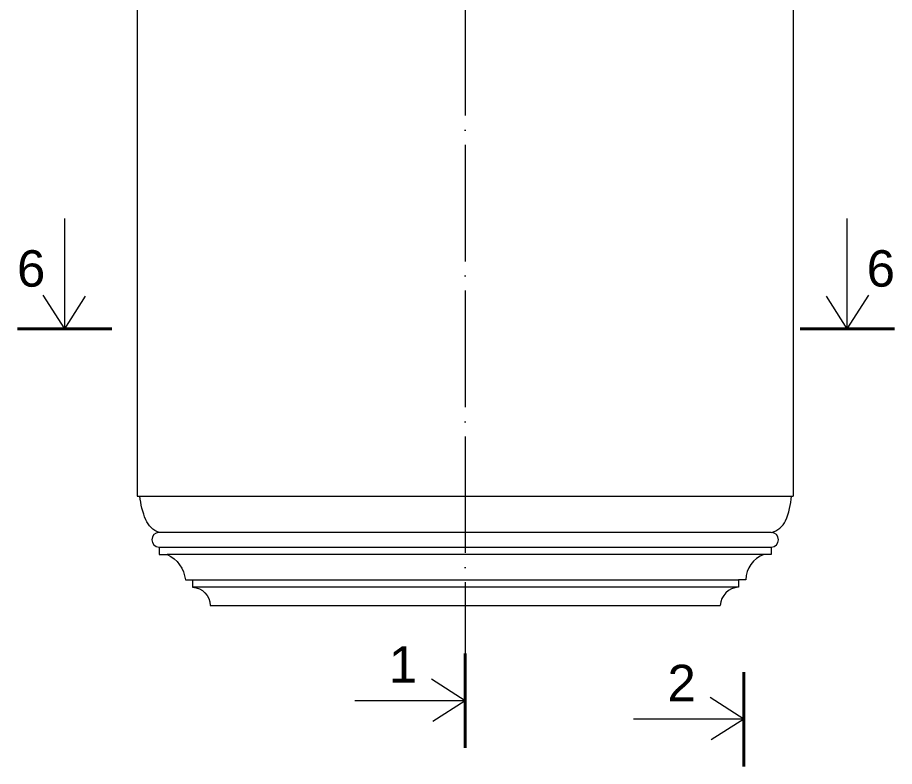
# Model space of a CAD drawing. Header units: millimetres. Extents: x 542654 to 551203, y 315718 to 321804.
# Drawn here: x 542807 to 543709, y 318864 to 319635 of the extents above; entities that cross this region are included whole.
import ezdxf

# ---------------------------------------------------------------- set-up
doc = ezdxf.new("R2010")
doc.units = ezdxf.units.MM
doc.linetypes.add('ACAD_ISO04W100', pattern=[30, 24, -3, 0, -3])
doc.layers.add('cad-block.com', color=250, linetype='Continuous')
doc.styles.get("Standard").update_dxf_attribs({"font": 'arial.ttf'})

msp = doc.modelspace()

# ---------------------------------------------------------------- linework, layer by layer
at = {"layer": 'cad-block.com', "color": 18, "linetype": 'ACAD_ISO04W100', "lineweight": 15, "ltscale": 5, "true_color": 0x000000}
msp.add_lwpolyline([(543267.27, 320405.02), (543267.27, 318905.59)], dxfattribs=at)
at = {"layer": 'cad-block.com', "color": 18, "lineweight": 15, "true_color": 0x000000}
for points in [[(542929.77, 319784.06), (542929.77, 319142.81)], [(543604.77, 319784.06), (543604.77, 319142.81)], [(542855.12, 319315), (542855.12, 319428.55)], [(543660.54, 319315), (543660.54, 319428.55)], [(542855.12, 319315), (542832.81, 319349.64)], [(543660.54, 319315), (543682.86, 319349.64)], [(542855.12, 319315), (542876.38, 319348.45)], [(543660.54, 319315), (543639.28, 319348.45)], [(542929.77, 319142.81), (543604.77, 319142.81)], [(542929.77, 319142.81), (543604.77, 319142.81)], [(543582.27, 319105.31), (542952.27, 319105.31)], [(542952.27, 319090.31), (542952.27, 319082.81), (542960.52, 319082.81)], [(542952.27, 319090.31), (543582.27, 319090.31)], [(543582.27, 319090.31), (543582.27, 319082.81), (543574.02, 319082.81)], [(543574.02, 319082.81), (542960.52, 319082.81)], [(542979.27, 319056.56), (542986.77, 319056.56)], [(542986.77, 319056.56), (542986.77, 319049.06)], [(542986.77, 319056.56), (543548.52, 319056.56)], [(543556.02, 319056.56), (543548.52, 319056.56)], [(543548.52, 319056.56), (543548.52, 319049.06)], [(543548.52, 319049.06), (542986.77, 319049.06)], [(543004.77, 319030.31), (543529.77, 319030.31)], [(543267.27, 318932.05), (543232.63, 318954.36)], [(543554, 318913.03), (543519.36, 318935.34)], [(543267.27, 318932.05), (543153.72, 318932.05)], [(543267.27, 318932.05), (543233.82, 318910.79)], [(543554, 318913.03), (543440.45, 318913.03)], [(543554, 318913.03), (543520.55, 318891.77)]]:
    msp.add_lwpolyline(points, dxfattribs=at)
at = {"layer": 'cad-block.com', "color": 18, "lineweight": 40, "true_color": 0x000000}
for points in [[(542806.54, 319315), (542903.69, 319315)], [(543709.12, 319315), (543611.97, 319315)], [(543267.27, 318980.62), (543267.27, 318883.47)], [(543554, 318961.6), (543554, 318864.45)]]:
    msp.add_lwpolyline(points, dxfattribs=at)
at = {"layer": 'cad-block.com', "color": 18, "lineweight": 15, "true_color": 0x000000}
for points in [[(542952.27, 319105.31, -0.197212), (542938.49, 319118.29, -0.063892), (542932.34, 319142.81, -1.127878)], [(543582.27, 319105.31, 0.2239), (543597.12, 319117.48, 0.077979), (543603.28, 319142.81, 1.127878)], [(542960.52, 319082.81, -0.264667), (542979.27, 319056.56, -2.815231)], [(543574.77, 319082.81, 0.302777), (543556.02, 319056.56, 2.815231)], [(542986.77, 319049.06, -0.393855), (543004.77, 319030.31, -3.819581)], [(543548.52, 319049.06, 0.373356), (543529.77, 319030.31, 3.819581)]]:
    msp.add_lwpolyline(points, format="xyb", dxfattribs=at)
for centre, start, end in [((542952.27, 319097.81), 90, 270), ((543582.27, 319097.81), 270, 90)]:
    msp.add_arc(centre, 7.5, start, end, dxfattribs=at)

# ---------------------------------------------------------------- texts
at = {"layer": 'cad-block.com', "color": 18, "true_color": 0x000000, "char_height": 37.5, "width": 85.8382}
for s, insert, attachment_point in [('{\\fArial|b0|i0|c0|p34;6}', (542835.13, 319357.85), 9), ('{\\fArial|b0|i0|c0|p34;6}', (543680.54, 319357.85), 7), ('{\\fArial|b0|i0|c0|p34;1}', (543217.9, 318988.17), 3), ('{\\fArial|b0|i0|c0|p34;2}', (543504.63, 318969.15), 3)]:
    msp.add_mtext(s, dxfattribs=dict(at, insert=insert, attachment_point=attachment_point))

doc.saveas('drawing.dxf')
